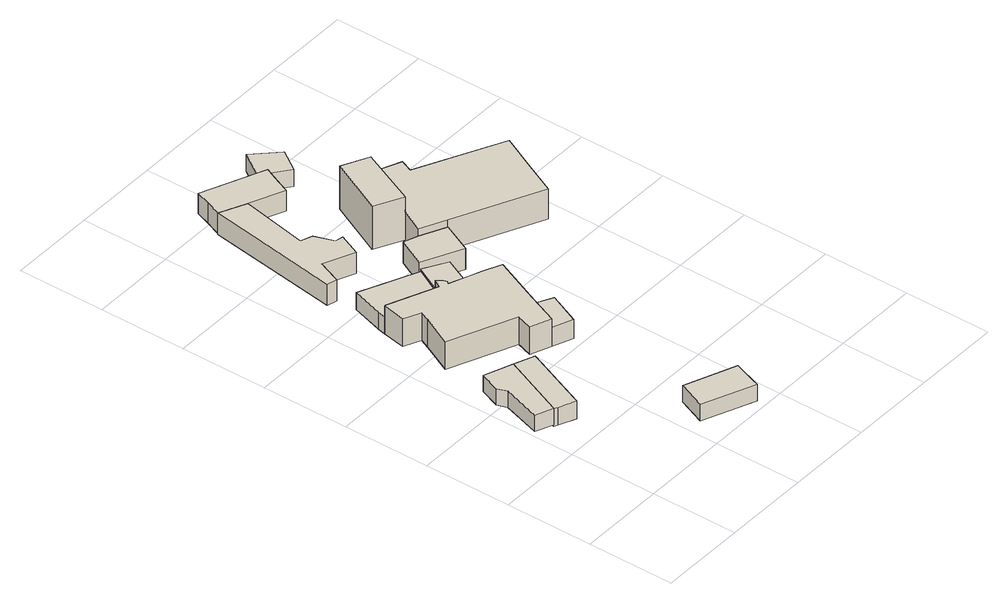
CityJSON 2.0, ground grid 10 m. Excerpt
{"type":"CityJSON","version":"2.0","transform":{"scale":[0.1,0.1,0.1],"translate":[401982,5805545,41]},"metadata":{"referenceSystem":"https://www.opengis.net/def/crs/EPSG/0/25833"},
"CityObjects":{
"building1":{"type":"Building","attributes":{"Gemeindeschluessel":"11000009","BezugspunktDach":"2200","function":"31001_2000","measuredHeight":2.01,"storeysAboveGround":1},"address":[{"country":"Germany","locality":"Berlin","thoroughfareNumber":"325C","thoroughfareName":"Perlpilzstraße"}],"geometry":[{"type":"Solid","lod":"1","boundaries":[[[[0,1,2,3,4,5]],[[6,7,8,9,10,11]],[[6,11,5,4]],[[7,6,4,3]],[[8,7,3,2]],[[9,8,2,1]],[[10,9,1,0]],[[11,10,0,5]]]]}]},
"building2":{"type":"Building","attributes":{"Gemeindeschluessel":"11000009","BezugspunktDach":"2200","function":"51009_1610","measuredHeight":2.17,"storeysAboveGround":0},"address":[{"country":"Germany","locality":"Berlin"}],"geometry":[{"type":"Solid","lod":"1","boundaries":[[[[12,13,14,1,0]],[[15,16,17,18,19]],[[15,19,0,1]],[[16,15,1,14]],[[17,16,14,13]],[[18,17,13,12]],[[19,18,12,0]]]]}]},
"building3":{"type":"Building","attributes":{"Gemeindeschluessel":"11000009","BezugspunktDach":"2200","function":"31001_2000","measuredHeight":2.25,"storeysAboveGround":1},"address":[{"country":"Germany","locality":"Berlin","thoroughfareNumber":"325C (1)","thoroughfareName":"Perlpilzstraße"}],"geometry":[{"type":"Solid","lod":"1","boundaries":[[[[20,21,22,23]],[[24,25,26,27]],[[24,27,23,22]],[[25,24,22,21]],[[26,25,21,20]],[[27,26,20,23]]]]}]},
"building4":{"type":"Building","attributes":{"Gemeindeschluessel":"11000009","function":"31001_1010"},"address":[{"country":"Germany","locality":"Berlin","thoroughfareNumber":"325B","thoroughfareName":"Perlpilzstraße"}],"children":["building4-1","building4-2"]},
"building4-1":{"type":"BuildingPart","attributes":{"BezugspunktDach":"2200","measuredHeight":4.81,"storeysAboveGround":1},"parents":["building4"],"geometry":[{"type":"MultiSurface","lod":"1","boundaries":[[[28,29,30,31,32,33,34,35,36,37,38,39,40,41,42,43,44,45,46]],[[47,48,49,50,51,52,53,54,55,56,57,58,59,60,61,62,63,64,65]],[[47,65,46,45]],[[48,47,45,44]],[[49,48,44,43]],[[50,49,43,42]],[[51,50,42,41]],[[66,67,41,40]],[[68,66,40,39]],[[54,53,39,38]],[[55,54,38,37]],[[56,55,37,36]],[[57,56,36,35]],[[58,57,35,34]],[[59,58,34,33]],[[60,59,33,32]],[[61,60,32,31]],[[62,61,31,30]],[[63,62,30,29]],[[64,63,29,28]],[[65,64,28,46]],[[52,51,67,66]],[[53,52,66,68]]]}]},
"building4-2":{"type":"BuildingPart","attributes":{"BezugspunktDach":"2200","measuredHeight":2.15,"storeysAboveGround":1},"parents":["building4"],"geometry":[{"type":"Solid","lod":"1","boundaries":[[[[67,66,68,69,70,71,72]],[[73,74,75,53,52,51,50]],[[73,50,72,71]],[[74,73,71,70]],[[75,74,70,69]],[[53,75,69,68]],[[50,51,67,72]],[[52,53,68,66]],[[52,66,67,51]]]]}]},
"building5":{"type":"Building","attributes":{"Gemeindeschluessel":"11000009","BezugspunktDach":"2200","function":"51009_1610","measuredHeight":2.61,"storeysAboveGround":0},"address":[{"country":"Germany","locality":"Berlin"}],"geometry":[{"type":"Solid","lod":"1","boundaries":[[[[76,77,78,79]],[[61,80,81,62]],[[61,62,79,78]],[[80,61,78,77]],[[81,80,77,76]],[[62,81,76,79]]]]}]},
"building6":{"type":"Building","attributes":{"Gemeindeschluessel":"11000009","BezugspunktDach":"2200","function":"31001_2723","measuredHeight":2.56,"storeysAboveGround":1},"address":[{"country":"Germany","locality":"Berlin","thoroughfareNumber":"325A (1)","thoroughfareName":"Perlpilzstraße"}],"geometry":[{"type":"Solid","lod":"1","boundaries":[[[[82,83,84,85,86,87,88,89,90,91]],[[92,93,94,95,96,97,98,99,100,101]],[[92,101,91,90]],[[93,92,90,89]],[[94,93,89,88]],[[95,94,88,87]],[[96,95,87,86]],[[97,96,86,85]],[[98,97,85,84]],[[99,98,84,83]],[[100,99,83,82]],[[101,100,82,91]]]]}]},
"building7":{"type":"Building","attributes":{"Gemeindeschluessel":"11000009","BezugspunktDach":"2200","function":"51009_1610","measuredHeight":2.46,"storeysAboveGround":0},"address":[{"country":"Germany","locality":"Berlin"}],"geometry":[{"type":"Solid","lod":"1","boundaries":[[[[102,103,104,105,106,107,108]],[[75,109,57,56,55,54,53]],[[75,53,108,107]],[[109,75,107,106]],[[57,109,106,105]],[[56,57,105,104]],[[55,56,104,103]],[[54,55,103,102]],[[53,54,102,108]]]]}]},
"building8":{"type":"Building","attributes":{"Gemeindeschluessel":"11000009","BezugspunktDach":"2200","function":"31001_2460","measuredHeight":2.62,"storeysAboveGround":1},"address":[{"country":"Germany","locality":"Berlin","thoroughfareNumber":"325A (2)","thoroughfareName":"Perlpilzstraße"}],"geometry":[{"type":"Solid","lod":"1","boundaries":[[[[110,111,112,113,114]],[[115,116,117,118,119]],[[115,119,114,113]],[[116,115,113,112]],[[117,116,112,111]],[[118,117,111,110]],[[119,118,110,114]]]]}]},
"building9":{"type":"Building","attributes":{"Gemeindeschluessel":"11000009","BezugspunktDach":"2200","function":"31001_2723","measuredHeight":2.71,"storeysAboveGround":1},"address":[{"country":"Germany","locality":"Berlin","thoroughfareNumber":"999","thoroughfareName":"Perlpilzstraße"}],"geometry":[{"type":"Solid","lod":"1","boundaries":[[[[89,120,121,122,123,124,90]],[[125,126,127,128,129,130,131]],[[125,131,90,124]],[[126,125,124,123]],[[127,126,123,122]],[[128,127,122,121]],[[129,128,121,120]],[[130,129,120,89]],[[131,130,89,90]]]]}]},
"building10":{"type":"Building","attributes":{"Gemeindeschluessel":"11000009","BezugspunktDach":"2200","function":"31001_2000","measuredHeight":2.06,"storeysAboveGround":1},"address":[{"country":"Germany","locality":"Berlin","thoroughfareNumber":"999 (1)","thoroughfareName":"Perlpilzstraße"}],"geometry":[{"type":"Solid","lod":"1","boundaries":[[[[132,133,134,135,136]],[[137,138,139,140,141]],[[137,141,136,135]],[[138,137,135,134]],[[139,138,134,133]],[[140,139,133,132]],[[141,140,132,136]]]]}]},
"building11":{"type":"Building","attributes":{"Gemeindeschluessel":"11000009","function":"31001_1010"},"address":[{"country":"Germany","locality":"Berlin","thoroughfareNumber":"325A","thoroughfareName":"Perlpilzstraße"}],"children":["building11-1","building11-2"]},
"building11-1":{"type":"BuildingPart","attributes":{"BezugspunktDach":"2200","measuredHeight":5.29,"storeysAboveGround":2},"parents":["building11"],"geometry":[{"type":"MultiSurface","lod":"1","boundaries":[[[142,143,144,145]],[[146,147,148,149]],[[146,149,145,144]],[[147,146,144,143]],[[150,151,152,151,153,143,142]],[[149,148,142,145]],[[148,152,151,150]],[[147,153,151,152]]]}]},
"building11-2":{"type":"BuildingPart","attributes":{"BezugspunktDach":"2200","measuredHeight":5.82,"storeysAboveGround":2},"parents":["building11"],"geometry":[{"type":"MultiSurface","lod":"1","boundaries":[[[154,155,156,157,158,159,153,151,150,160]],[[161,162,163,164,165,166,167,168,169,170]],[[161,170,160,150]],[[162,161,148,152]],[[163,162,151,152,147]],[[164,163,153,159]],[[165,164,159,158]],[[166,165,158,157]],[[167,166,157,156]],[[168,167,156,155]],[[169,168,155,154]],[[170,169,154,160]],[[152,148,150,151]],[[147,152,151,153]]]}]}
},
"vertices":[
[22,139,32],[53,213,32],[21,225,32],[12,202,32],[16,191,32],[2,147,32],[16,191,12],[12,202,12],[21,225,12],[53,213,12],[22,139,12],[2,147,12],
[26,137,32],[45,129,32],[76,204,32],[53,213,10],[76,204,10],[45,129,10],[26,137,10],[22,139,10],
[176,9,29],[188,42,29],[130,65,29],[117,33,29],[130,65,9],[188,42,9],[176,9,9],[117,33,9],
[103,245,44],[97,227,44],[120,218,44],[136,257,44],[142,271,44],[158,308,44],[138,317,44],[123,323,44],[102,331,44],[104,334,44],[103,338,44],[98,344,44],[93,335,44],[38,358,44],[36,358,44],[31,332,44],[50,323,44],[45,312,44],[28,277,44],[45,312,10],[50,323,10],[31,332,10],[36,358,10],[38,358,10],[93,335,10],[98,344,10],[103,338,10],[104,334,10],[102,331,10],[123,323,10],[138,317,10],[158,308,10],[142,271,10],[136,257,10],[120,218,10],[97,227,10],[103,245,10],[28,277,10],[93,335,31],[38,358,31],[98,344,31],
[114,374,31],[49,403,31],[38,367,31],[36,358,31],[38,367,10],[49,403,10],[114,374,10],
[143,209,33],[159,245,33],[136,257,33],[120,218,33],[159,245,10],[143,209,10],
[48,426,36],[59,453,36],[94,438,36],[105,463,36],[96,465,36],[88,487,36],[75,492,36],[90,568,36],[60,582,36],[37,429,36],[60,582,10],[90,568,10],[75,492,10],[88,487,10],[96,465,10],[105,463,10],[94,438,10],[59,453,10],[48,426,10],[37,429,10],
[103,338,34],[104,334,34],[102,331,34],[123,323,34],[140,359,34],[114,374,34],[98,344,34],[140,359,10],
[165,359,35],[181,393,35],[152,407,35],[136,413,35],[120,381,35],[136,413,9],[152,407,9],[181,393,9],[165,359,9],[120,381,9],
[129,551,36],[136,568,36],[144,586,36],[73,616,36],[67,599,36],[67,599,11],[73,616,11],[144,586,11],[136,568,11],[129,551,11],[90,568,11],[60,582,11],
[144,586,31],[165,570,31],[181,594,31],[155,621,31],[135,591,31],[155,621,10],[181,594,10],[165,570,10],[144,586,10],[135,591,10],
[165,433,63],[194,498,63],[164,513,63],[133,449,63],[164,513,10],[194,498,10],[165,433,10],[133,449,10],[165,433,44],[170,446,44],[170,446,10],[194,498,44],
[181,393,44],[279,346,44],[297,384,44],[316,423,44],[220,470,44],[226,484,44],[152,407,44],[165,433,7],[170,446,7],[194,498,7],[226,484,7],[220,470,7],[316,423,7],[297,384,7],[279,346,7],[181,393,7],[152,407,7]
]}
